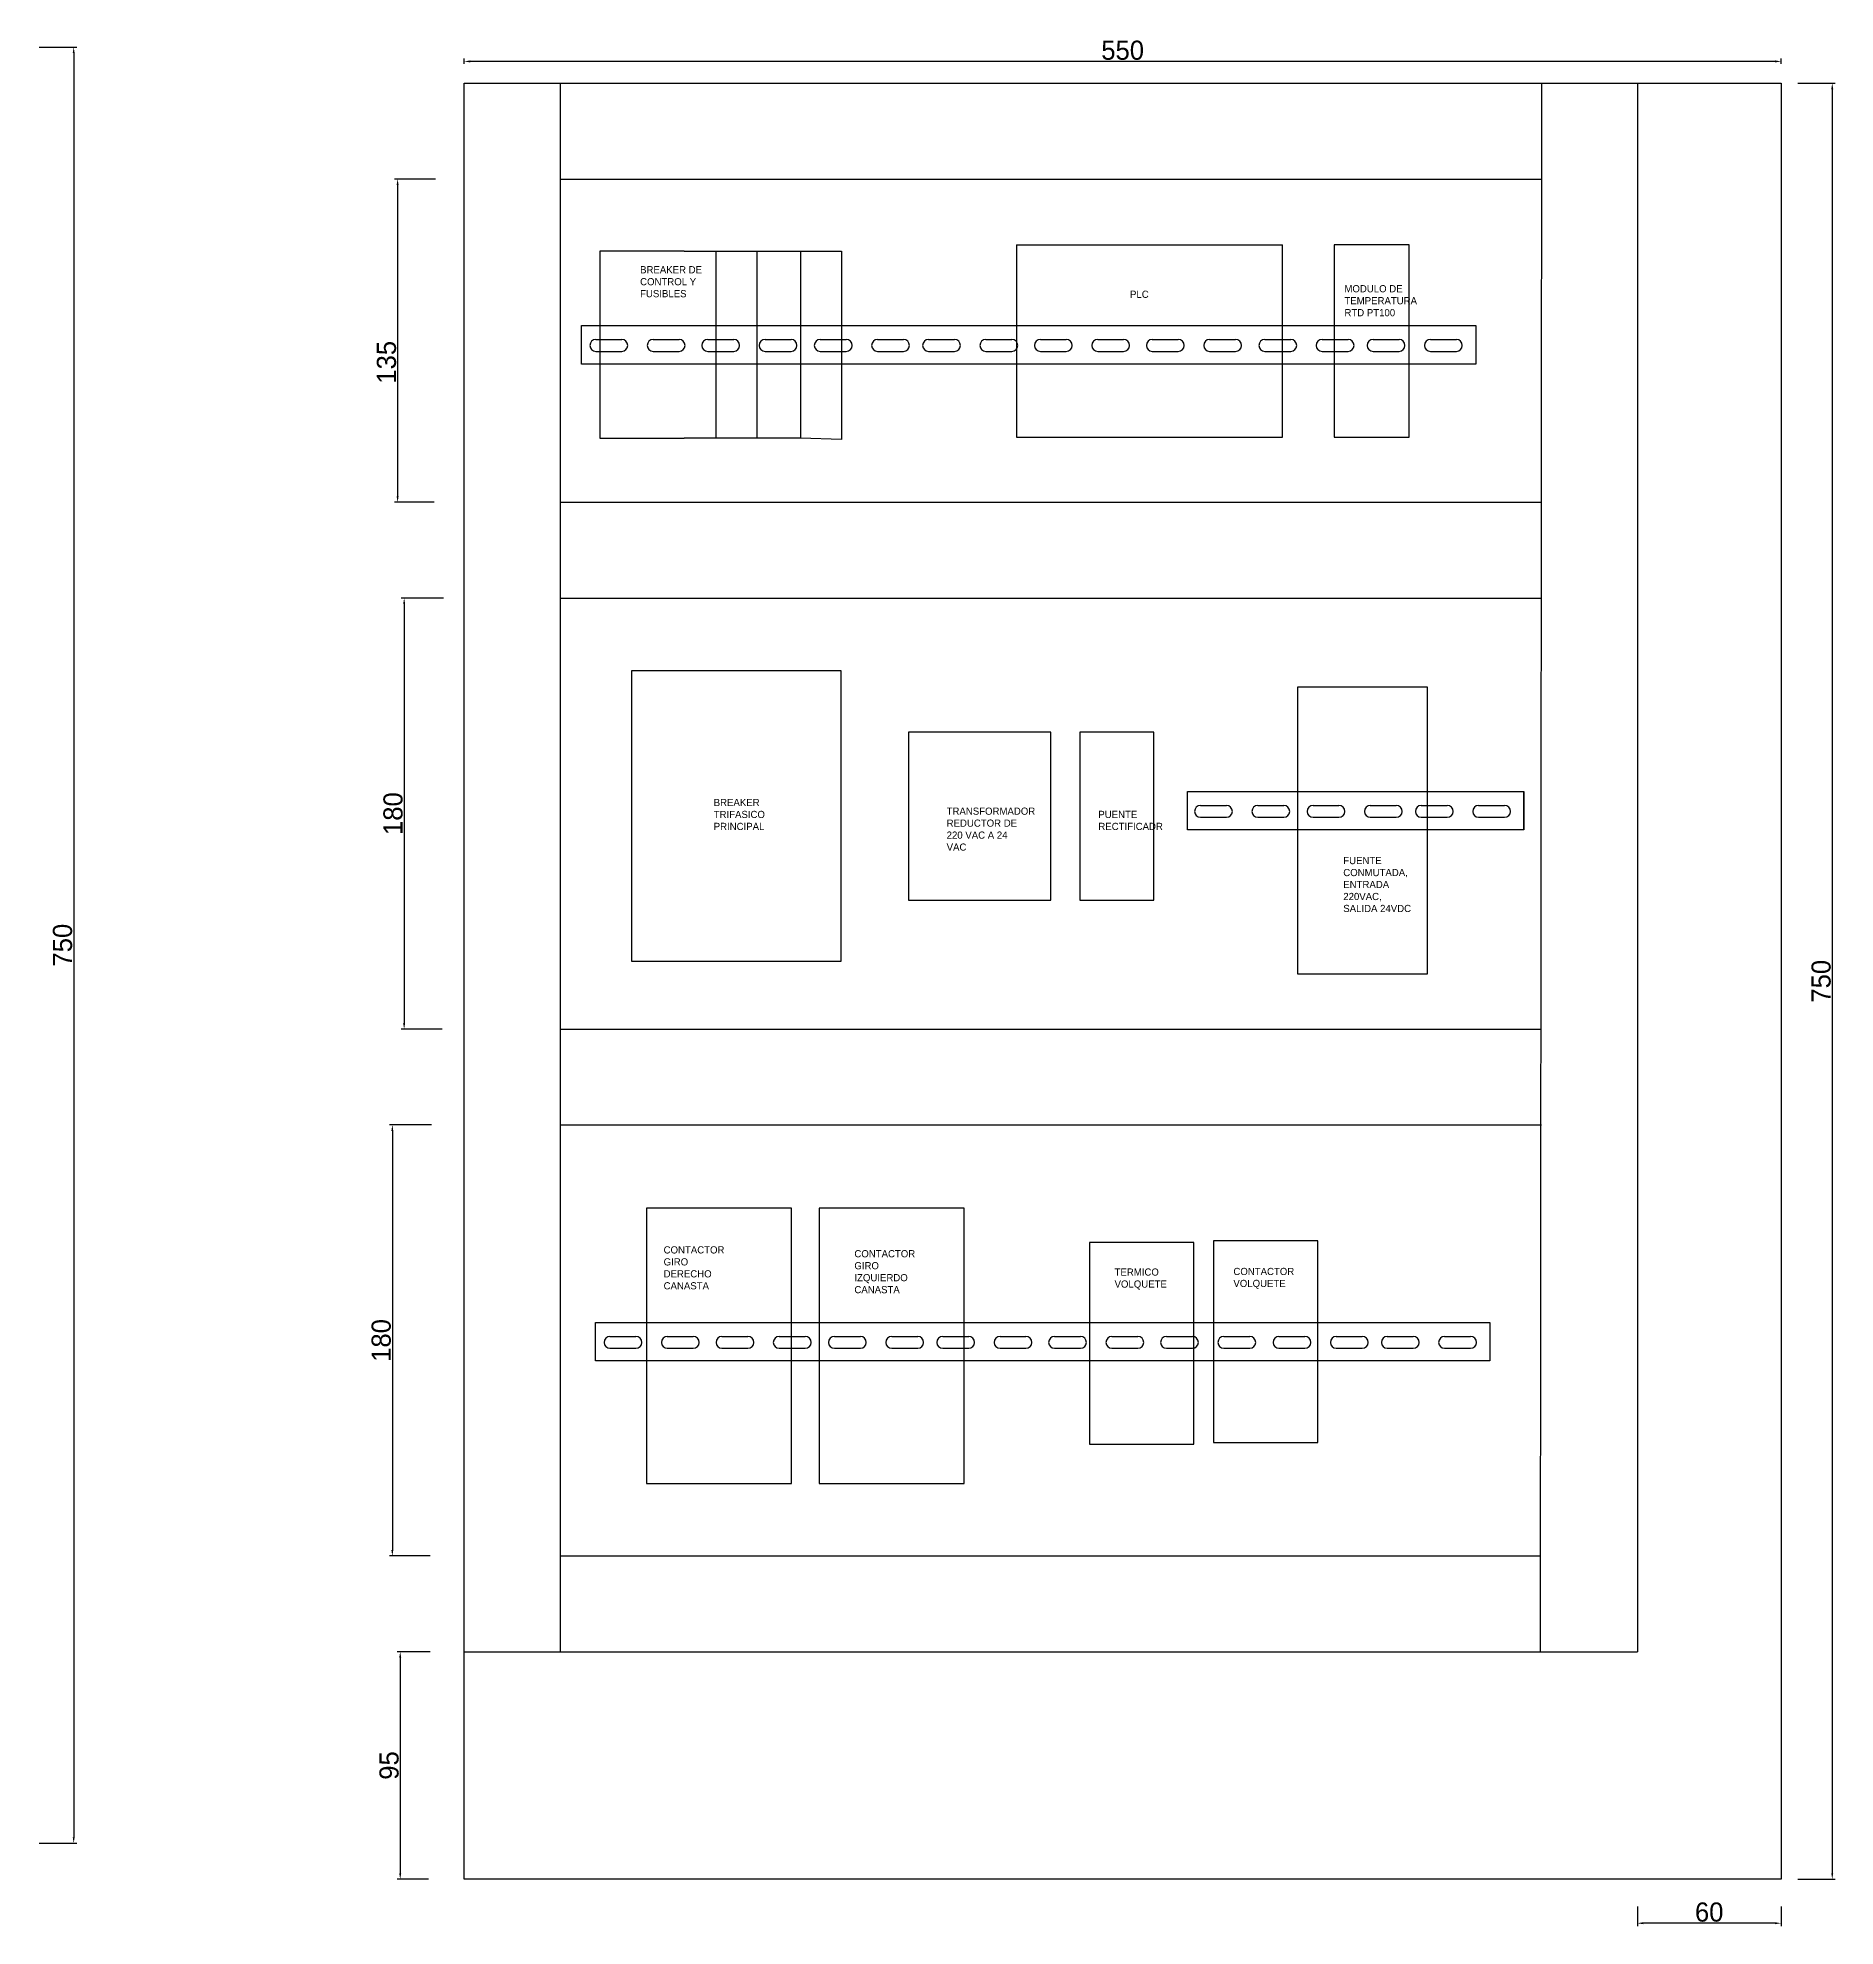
# Model space of a CAD drawing. Header units: millimetres. Extents: x 484 to 5511, y 1144 to 4084.
# Drawn here: x 4463 to 5214, y 2062 to 2851 of the extents above; entities that cross this region are included whole.
import ezdxf

# ---------------------------------------------------------------- set-up
doc = ezdxf.new("R2010")
doc.units = ezdxf.units.MM
doc.dimstyles.new('ISO-25', dxfattribs={"dimtxt": 2.5, "dimasz": 2.5, "dimexe": 1.25, "dimexo": 0.625, "dimtad": 1, "dimtxsty": 'Standard', "dimcen": 2.5, "dimadec": 0, "dimazin": 0, "dimtfac": 1, "dimtmove": 0, "dimatfit": 3, "dimfxl": 1, "dimarcsym": 0})

# ---------------------------------------------------------------- blocks, each defined once
blk = doc.blocks.new('*D38')
at = {"color": 0, "lineweight": -2, "transparency": 16777216}
for p, q in [((4463.91, 2846.77), (4479.54, 2846.77)), ((4478.29, 2844.27), (4478.29, 2099.27)), ((4463.91, 2096.77), (4479.54, 2096.77))]:
    blk.add_line(p, q, dxfattribs=at)
at = {"color": 0, "transparency": 16777216}
for points in [[(4477.87, 2844.27), (4478.71, 2844.27), (4478.29, 2846.77)], [(4477.87, 2099.27), (4478.71, 2099.27), (4478.29, 2096.77)]]:
    blk.add_solid(points, dxfattribs=at)
at = {"layer": 'Defpoints', "color": 0, "transparency": 16777216}
for p in [(4463.28, 2846.77), (4463.28, 2096.77), (4478.29, 2096.77)]:
    blk.add_point(p, dxfattribs=at)
at = {"color": 0, "transparency": 16777216, "insert": (4473.66, 2471.77), "char_height": 8, "attachment_point": 5, "rotation": 90}
blk.add_mtext('750', dxfattribs=at)
blk = doc.blocks.new('*D26')
at = {"color": 0, "lineweight": -2, "transparency": 16777216}
for p, q in [((4627.17, 2176.7), (4613.43, 2176.7)), ((4614.68, 2174.2), (4614.68, 2084.2)), ((4626.55, 2081.7), (4613.43, 2081.7))]:
    blk.add_line(p, q, dxfattribs=at)
at = {"color": 0, "transparency": 16777216}
for points in [[(4614.27, 2174.2), (4615.1, 2174.2), (4614.68, 2176.7)], [(4614.27, 2084.2), (4615.1, 2084.2), (4614.68, 2081.7)]]:
    blk.add_solid(points, dxfattribs=at)
at = {"layer": 'Defpoints', "color": 0, "transparency": 16777216}
for p in [(4627.8, 2176.7), (4614.68, 2081.7), (4627.17, 2081.7)]:
    blk.add_point(p, dxfattribs=at)
at = {"color": 0, "transparency": 16777216, "insert": (4610.06, 2129.2), "char_height": 8, "attachment_point": 5, "rotation": 90}
blk.add_mtext('95', dxfattribs=at)
blk = doc.blocks.new('*D27')
at = {"color": 0, "lineweight": -2, "transparency": 16777216}
for p, q in [((4629.45, 2791.7), (4612.35, 2791.7)), ((4613.6, 2789.2), (4613.6, 2659.2)), ((4628.82, 2656.7), (4612.35, 2656.7))]:
    blk.add_line(p, q, dxfattribs=at)
at = {"color": 0, "transparency": 16777216}
for points in [[(4613.18, 2789.2), (4614.02, 2789.2), (4613.6, 2791.7)], [(4613.18, 2659.2), (4614.02, 2659.2), (4613.6, 2656.7)]]:
    blk.add_solid(points, dxfattribs=at)
at = {"layer": 'Defpoints', "color": 0, "transparency": 16777216}
for p in [(4630.07, 2791.7), (4613.6, 2656.7), (4629.45, 2656.7)]:
    blk.add_point(p, dxfattribs=at)
at = {"color": 0, "transparency": 16777216, "insert": (4608.97, 2715.17), "char_height": 8, "attachment_point": 5, "rotation": 90}
blk.add_mtext('135', dxfattribs=at)
blk = doc.blocks.new('*D28')
at = {"color": 0, "lineweight": -2, "transparency": 16777216}
for p, q in [((4632.78, 2616.7), (4615.08, 2616.7)), ((4616.33, 2614.2), (4616.33, 2439.2)), ((4632.15, 2436.7), (4615.08, 2436.7))]:
    blk.add_line(p, q, dxfattribs=at)
at = {"color": 0, "transparency": 16777216}
for points in [[(4615.91, 2614.2), (4616.75, 2614.2), (4616.33, 2616.7)], [(4615.91, 2439.2), (4616.75, 2439.2), (4616.33, 2436.7)]]:
    blk.add_solid(points, dxfattribs=at)
at = {"layer": 'Defpoints', "color": 0, "transparency": 16777216}
for p in [(4633.4, 2616.7), (4616.33, 2436.7), (4632.78, 2436.7)]:
    blk.add_point(p, dxfattribs=at)
at = {"color": 0, "transparency": 16777216, "insert": (4611.71, 2526.7), "char_height": 8, "attachment_point": 5, "rotation": 90}
blk.add_mtext('180', dxfattribs=at)
blk = doc.blocks.new('*D29')
at = {"color": 0, "lineweight": -2, "transparency": 16777216}
for p, q in [((4627.76, 2396.7), (4610.15, 2396.7)), ((4611.4, 2394.2), (4611.4, 2219.2)), ((4627.13, 2216.7), (4610.15, 2216.7))]:
    blk.add_line(p, q, dxfattribs=at)
at = {"color": 0, "transparency": 16777216}
for points in [[(4610.98, 2394.2), (4611.81, 2394.2), (4611.4, 2396.7)], [(4610.98, 2219.2), (4611.81, 2219.2), (4611.4, 2216.7)]]:
    blk.add_solid(points, dxfattribs=at)
at = {"layer": 'Defpoints', "color": 0, "transparency": 16777216}
for p in [(4628.38, 2396.7), (4611.4, 2216.7), (4627.76, 2216.7)]:
    blk.add_point(p, dxfattribs=at)
at = {"color": 0, "transparency": 16777216, "insert": (4606.77, 2306.7), "char_height": 8, "attachment_point": 5, "rotation": 90}
blk.add_mtext('180', dxfattribs=at)
blk = doc.blocks.new('*D30')
at = {"color": 0, "lineweight": -2, "transparency": 16777216}
for p, q in [((4641.45, 2839.83), (4641.45, 2842.06)), ((5188.95, 2840.81), (4643.95, 2840.81)), ((5191.45, 2839.83), (5191.45, 2842.06))]:
    blk.add_line(p, q, dxfattribs=at)
at = {"color": 0, "transparency": 16777216}
for points in [[(4643.95, 2841.23), (4643.95, 2840.39), (4641.45, 2840.81)], [(5188.95, 2841.23), (5188.95, 2840.39), (5191.45, 2840.81)]]:
    blk.add_solid(points, dxfattribs=at)
at = {"layer": 'Defpoints', "color": 0, "transparency": 16777216}
for p in [(4641.45, 2840.81), (4641.45, 2839.2), (5191.45, 2839.2)]:
    blk.add_point(p, dxfattribs=at)
at = {"color": 0, "transparency": 16777216, "insert": (4916.45, 2845.43), "char_height": 8, "attachment_point": 5}
blk.add_mtext('550', dxfattribs=at)
blk = doc.blocks.new('*D31')
at = {"color": 0, "lineweight": -2, "transparency": 16777216}
for p, q in [((5198.47, 2831.7), (5214.1, 2831.7)), ((5212.85, 2829.2), (5212.85, 2084.2)), ((5198.47, 2081.7), (5214.1, 2081.7))]:
    blk.add_line(p, q, dxfattribs=at)
at = {"color": 0, "transparency": 16777216}
for points in [[(5212.43, 2829.2), (5213.26, 2829.2), (5212.85, 2831.7)], [(5212.43, 2084.2), (5213.26, 2084.2), (5212.85, 2081.7)]]:
    blk.add_solid(points, dxfattribs=at)
at = {"layer": 'Defpoints', "color": 0, "transparency": 16777216}
for p in [(5197.84, 2831.7), (5197.84, 2081.7), (5212.85, 2081.7)]:
    blk.add_point(p, dxfattribs=at)
at = {"color": 0, "transparency": 16777216, "insert": (5208.22, 2456.7), "char_height": 8, "attachment_point": 5, "rotation": 90}
blk.add_mtext('750', dxfattribs=at)
blk = doc.blocks.new('*D32')
at = {"color": 0, "lineweight": -2, "transparency": 16777216}
for p, q in [((5131.45, 2070.32), (5131.45, 2062.08)), ((5191.45, 2070.32), (5191.45, 2062.08)), ((5188.95, 2063.33), (5133.95, 2063.33))]:
    blk.add_line(p, q, dxfattribs=at)
at = {"color": 0, "transparency": 16777216}
for points in [[(5133.95, 2063.75), (5133.95, 2062.92), (5131.45, 2063.33)], [(5188.95, 2063.75), (5188.95, 2062.92), (5191.45, 2063.33)]]:
    blk.add_solid(points, dxfattribs=at)
at = {"layer": 'Defpoints', "color": 0, "transparency": 16777216}
for p in [(5131.45, 2070.95), (5191.45, 2070.95), (5131.45, 2063.33)]:
    blk.add_point(p, dxfattribs=at)
at = {"color": 0, "transparency": 16777216, "insert": (5161.45, 2067.96), "char_height": 8, "attachment_point": 5}
blk.add_mtext('60', dxfattribs=at)

msp = doc.modelspace()

# ---------------------------------------------------------------- linework, layer by layer
for p, q in [((4641.445, 2081.697), (4641.445, 2831.697)), ((4641.445, 2831.697), (5191.445, 2831.697)), ((4681.445, 2831.697), (4681.445, 2176.697)), ((5091.445, 2831.697), (5090.82, 2176.697)), ((5131.445, 2831.697), (5131.445, 2176.697)), ((5191.445, 2831.697), (5191.445, 2081.697)), ((4681.445, 2791.697), (5091.445, 2791.697)), ((4698.113, 2761.599), (4698.113, 2683.459)), ((4733.227, 2761.599), (4698.113, 2761.599)), ((4733.227, 2761.599), (4746.584, 2761.599)), ((4746.584, 2761.599), (4746.584, 2683.459)), ((4746.584, 2761.599), (4763.71, 2761.599)), ((4763.71, 2761.599), (4763.71, 2683.459)), ((4763.71, 2761.599), (4781.941, 2761.599)), ((4781.941, 2761.599), (4781.941, 2683.459)), ((4781.941, 2761.599), (4799.067, 2761.599)), ((4799.067, 2761.599), (4799.067, 2682.985)), ((4872.143, 2764.24), (4872.143, 2683.868)), ((4872.143, 2764.24), (4983.231, 2764.24)), ((4983.231, 2683.868), (4983.231, 2764.24)), ((5004.813, 2764.24), (5004.813, 2683.868)), ((5036.122, 2764.24), (5004.813, 2764.24)), ((5036.122, 2683.868), (5036.122, 2764.24)), ((4696.386, 2724.68), (4707.228, 2724.68)), ((4720.327, 2724.68), (4731.169, 2724.68)), ((4743.143, 2724.68), (4753.985, 2724.68)), ((4767.084, 2724.68), (4777.926, 2724.68)), ((4790.135, 2724.68), (4800.977, 2724.68)), ((4814.076, 2724.68), (4824.918, 2724.68)), ((4835.365, 2724.68), (4846.207, 2724.68)), ((4859.306, 2724.68), (4870.148, 2724.68)), ((4882.074, 2724.68), (4892.916, 2724.68)), ((4906.015, 2724.68), (4916.858, 2724.68)), ((4928.831, 2724.68), (4939.673, 2724.68)), ((4952.772, 2724.68), (4963.615, 2724.68)), ((4975.823, 2724.68), (4986.665, 2724.68)), ((4999.764, 2724.68), (5010.607, 2724.68)), ((5021.053, 2724.68), (5031.895, 2724.68)), ((5044.994, 2724.68), (5055.836, 2724.68)), ((4696.386, 2719.725), (4707.228, 2719.725)), ((4720.327, 2719.725), (4731.169, 2719.725)), ((4743.143, 2719.725), (4753.985, 2719.725)), ((4767.084, 2719.725), (4777.926, 2719.725)), ((4790.135, 2719.725), (4800.977, 2719.725)), ((4814.076, 2719.725), (4824.918, 2719.725)), ((4835.365, 2719.725), (4846.207, 2719.725)), ((4859.306, 2719.725), (4870.148, 2719.725)), ((4882.074, 2719.725), (4892.916, 2719.725)), ((4906.015, 2719.725), (4916.858, 2719.725)), ((4928.831, 2719.725), (4939.673, 2719.725)), ((4952.772, 2719.725), (4963.615, 2719.725)), ((4975.823, 2719.725), (4986.665, 2719.725)), ((4999.764, 2719.725), (5010.607, 2719.725)), ((5021.053, 2719.725), (5031.895, 2719.725)), ((5044.994, 2719.725), (5055.836, 2719.725)), ((4698.113, 2683.459), (4733.227, 2683.459)), ((4746.584, 2683.459), (4733.227, 2683.459)), ((4763.71, 2683.459), (4746.584, 2683.459)), ((4781.941, 2683.459), (4763.71, 2683.459)), ((4799.067, 2682.985), (4781.941, 2683.459)), ((4872.143, 2683.868), (4983.231, 2683.868)), ((5004.813, 2683.868), (5036.122, 2683.868)), ((4681.445, 2656.697), (5091.445, 2656.697)), ((4681.445, 2616.697), (5091.445, 2616.697)), ((4711.227, 2586.335), (4711.227, 2465.148)), ((4798.895, 2586.335), (4711.227, 2586.335)), ((4798.895, 2465.148), (4798.895, 2586.335)), ((4989.512, 2579.475), (4989.512, 2459.75)), ((5043.775, 2579.475), (4989.512, 2579.475)), ((5043.775, 2459.75), (5043.775, 2579.475)), ((4826.951, 2560.65), (4826.951, 2490.622)), ((4886.49, 2560.65), (4826.951, 2560.65)), ((4886.49, 2490.622), (4886.49, 2560.65)), ((4898.548, 2560.65), (4898.548, 2490.622)), ((4929.448, 2560.65), (4898.548, 2560.65)), ((4929.448, 2490.622), (4929.448, 2560.65)), ((4948.966, 2530.111), (4959.808, 2530.111)), ((4948.966, 2525.156), (4959.808, 2525.156)), ((4972.907, 2530.111), (4983.75, 2530.111)), ((4972.907, 2525.156), (4983.75, 2525.156)), ((4995.958, 2530.111), (5006.8, 2530.111)), ((4995.958, 2525.156), (5006.8, 2525.156)), ((5019.899, 2530.111), (5030.742, 2530.111)), ((5019.899, 2525.156), (5030.742, 2525.156)), ((5041.188, 2530.111), (5052.03, 2530.111)), ((5041.188, 2525.156), (5052.03, 2525.156)), ((5065.129, 2530.111), (5075.971, 2530.111)), ((5065.129, 2525.156), (5075.971, 2525.156)), ((4826.951, 2490.622), (4886.49, 2490.622)), ((4898.548, 2490.622), (4929.448, 2490.622)), ((4711.227, 2465.148), (4798.895, 2465.148)), ((4989.512, 2459.75), (5043.775, 2459.75)), ((4681.445, 2436.697), (5091.445, 2436.697)), ((4681.445, 2396.697), (5091.445, 2396.697)), ((4717.587, 2361.921), (4717.587, 2247.03)), ((4778.145, 2361.921), (4717.587, 2361.921)), ((4778.145, 2247.03), (4778.145, 2361.921)), ((4789.713, 2361.921), (4789.713, 2247.03)), ((4850.271, 2361.921), (4789.713, 2361.921)), ((4850.271, 2247.03), (4850.271, 2361.921)), ((4902.664, 2347.645), (4902.664, 2263.346)), ((4946.211, 2347.645), (4902.664, 2347.645)), ((4946.211, 2263.346), (4946.211, 2347.645)), ((4954.376, 2348.325), (4954.376, 2264.026)), ((4997.923, 2348.325), (4954.376, 2348.325)), ((4997.923, 2264.026), (4997.923, 2348.325)), ((4702.309, 2308.368), (4713.151, 2308.368)), ((4702.309, 2303.413), (4713.151, 2303.413)), ((4726.25, 2308.368), (4737.093, 2308.368)), ((4726.25, 2303.413), (4737.093, 2303.413)), ((4749.066, 2308.368), (4759.909, 2308.368)), ((4749.066, 2303.413), (4759.909, 2303.413)), ((4773.008, 2308.368), (4783.85, 2308.368)), ((4773.008, 2303.413), (4783.85, 2303.413)), ((4796.058, 2308.368), (4806.901, 2308.368)), ((4796.058, 2303.413), (4806.901, 2303.413)), ((4820, 2308.368), (4830.842, 2308.368)), ((4820, 2303.413), (4830.842, 2303.413)), ((4841.288, 2308.368), (4852.13, 2308.368)), ((4841.288, 2303.413), (4852.13, 2303.413)), ((4865.229, 2308.368), (4876.071, 2308.368)), ((4865.229, 2303.413), (4876.071, 2303.413)), ((4887.997, 2308.368), (4898.84, 2308.368)), ((4887.997, 2303.413), (4898.84, 2303.413)), ((4911.939, 2308.368), (4922.781, 2308.368)), ((4911.939, 2303.413), (4922.781, 2303.413)), ((4934.755, 2308.368), (4945.597, 2308.368)), ((4934.755, 2303.413), (4945.597, 2303.413)), ((4958.696, 2308.368), (4969.538, 2308.368)), ((4958.696, 2303.413), (4969.538, 2303.413)), ((4981.747, 2308.368), (4992.589, 2308.368)), ((4981.747, 2303.413), (4992.589, 2303.413)), ((5005.688, 2308.368), (5016.53, 2308.368)), ((5005.688, 2303.413), (5016.53, 2303.413)), ((5026.976, 2308.368), (5037.818, 2308.368)), ((5026.976, 2303.413), (5037.818, 2303.413)), ((5050.917, 2308.368), (5061.76, 2308.368)), ((5050.917, 2303.413), (5061.76, 2303.413)), ((4902.664, 2263.346), (4946.211, 2263.346)), ((4954.376, 2264.026), (4997.923, 2264.026)), ((4717.587, 2247.03), (4778.145, 2247.03)), ((4789.713, 2247.03), (4850.271, 2247.03)), ((4681.445, 2216.697), (5090.82, 2216.697)), ((4641.445, 2176.697), (5131.445, 2176.697)), ((5191.445, 2081.697), (4641.445, 2081.697))]:
    msp.add_line(p, q)
for points in [[(4690.374, 2730.464), (5063.909, 2730.464), (5063.909, 2714.431), (4690.374, 2714.431)], [(5084.044, 2519.862), (4943.54, 2519.862), (4943.54, 2535.895), (5084.044, 2535.895)], [(5084.044, 2519.862), (5084.044, 2519.862), (5084.044, 2535.895), (5084.044, 2535.895)], [(4696.297, 2314.152), (5069.832, 2314.152), (5069.832, 2298.119), (4696.297, 2298.119)]]:
    msp.add_lwpolyline(points, close=True)
for centre, start, end in [((4696.386, 2722.203), 90, 270), ((4707.228, 2722.203), 270, 90), ((4720.327, 2722.203), 90, 270), ((4731.169, 2722.203), 270, 90), ((4743.143, 2722.203), 90, 270), ((4753.985, 2722.203), 270, 90), ((4767.084, 2722.203), 90, 270), ((4777.926, 2722.203), 270, 90), ((4790.135, 2722.203), 90, 270), ((4800.977, 2722.203), 270, 90), ((4814.076, 2722.203), 90, 270), ((4824.918, 2722.203), 270, 90), ((4835.365, 2722.203), 90, 270), ((4846.207, 2722.203), 270, 90), ((4859.306, 2722.203), 90, 270), ((4870.148, 2722.203), 270, 90), ((4882.074, 2722.203), 90, 270), ((4892.916, 2722.203), 270, 90), ((4906.015, 2722.203), 90, 270), ((4916.858, 2722.203), 270, 90), ((4928.831, 2722.203), 90, 270), ((4939.673, 2722.203), 270, 90), ((4952.772, 2722.203), 90, 270), ((4963.615, 2722.203), 270, 90), ((4975.823, 2722.203), 90, 270), ((4986.665, 2722.203), 270, 90), ((4999.764, 2722.203), 90, 270), ((5010.607, 2722.203), 270, 90), ((5021.053, 2722.203), 90, 270), ((5031.895, 2722.203), 270, 90), ((5044.994, 2722.203), 90, 270), ((5055.836, 2722.203), 270, 90), ((4948.966, 2527.633), 90, 270), ((4959.808, 2527.633), 270, 90), ((4972.907, 2527.633), 90, 270), ((4983.75, 2527.633), 270, 90), ((4995.958, 2527.633), 90, 270), ((5006.8, 2527.633), 270, 90), ((5019.899, 2527.633), 90, 270), ((5030.742, 2527.633), 270, 90), ((5041.188, 2527.633), 90, 270), ((5052.03, 2527.633), 270, 90), ((5065.129, 2527.633), 90, 270), ((5075.971, 2527.633), 270, 90), ((4702.309, 2305.891), 90, 270), ((4713.151, 2305.891), 270, 90), ((4726.25, 2305.891), 90, 270), ((4737.093, 2305.891), 270, 90), ((4749.066, 2305.891), 90, 270), ((4759.909, 2305.891), 270, 90), ((4773.008, 2305.891), 90, 270), ((4783.85, 2305.891), 270, 90), ((4796.058, 2305.891), 90, 270), ((4806.901, 2305.891), 270, 90), ((4820, 2305.891), 90, 270), ((4830.842, 2305.891), 270, 90), ((4841.288, 2305.891), 90, 270), ((4852.13, 2305.891), 270, 90), ((4865.229, 2305.891), 90, 270), ((4876.071, 2305.891), 270, 90), ((4887.997, 2305.891), 90, 270), ((4898.84, 2305.891), 270, 90), ((4911.939, 2305.891), 90, 270), ((4922.781, 2305.891), 270, 90), ((4934.755, 2305.891), 90, 270), ((4945.597, 2305.891), 270, 90), ((4958.696, 2305.891), 90, 270), ((4969.538, 2305.891), 270, 90), ((4981.747, 2305.891), 90, 270), ((4992.589, 2305.891), 270, 90), ((5005.688, 2305.891), 90, 270), ((5016.53, 2305.891), 270, 90), ((5026.976, 2305.891), 90, 270), ((5037.818, 2305.891), 270, 90), ((5050.917, 2305.891), 90, 270), ((5061.76, 2305.891), 270, 90)]:
    msp.add_arc(centre, 2.478, start, end)

# ---------------------------------------------------------------- texts
at = {"lineweight": 13, "char_height": 3, "attachment_point": 1}
for s, insert, width in [('BREAKER DE CONTROL Y FUSIBLES', (4714.884, 2755.329), 27.13335), ('PLC ', (4919.53, 2745.073), 30.09215), ('MODULO DE TEMPERATURA RTD PT100', (5009.086, 2747.395), 27.13335), ('BREAKER TRIFASICO PRINCIPAL', (4745.625, 2532.855), 30.09215), ('TRANSFORMADOR REDUCTOR DE 220 VAC A 24 VAC', (4842.926, 2529.226), 30.09215), ('PUENTE RECTIFICADR ', (4906.292, 2527.862), 30.09215), ('FUENTE CONMUTADA, ENTRADA 220VAC, SALIDA 24VDC', (5008.599, 2508.596), 30.09215), ('CONTACTOR GIRO DERECHO CANASTA', (4724.707, 2346.02), 30.09215), ('CONTACTOR GIRO IZQUIERDO CANASTA', (4804.391, 2344.415), 30.09215), ('TERMICO VOLQUETE', (4913.071, 2336.761), 30.09215), ('CONTACTOR VOLQUETE', (4962.709, 2337.01), 30.09215)]:
    msp.add_mtext(s, dxfattribs=dict(at, insert=insert, width=width))

# ---------------------------------------------------------------- dimensions: what is measured, and where the dimension line sits
for base, p1, p2, picture, middle in [((4641.445, 2840.81), (5191.445, 2839.205), (4641.445, 2839.205), '*D30', (4916.445, 2845.435)), ((5131.445, 2063.332), (5191.445, 2070.948), (5131.445, 2070.948), '*D32', (5161.445, 2067.957))]:
    dim = msp.add_linear_dim(base=base, p1=p1, p2=p2, dimstyle='ISO-25', override={"dimtxt": 8})
    dim.commit()
    dim.dimension.update_dxf_attribs({"geometry": picture, "text_midpoint": middle})
for base, p1, p2, picture, middle in [((4478.289, 2096.766), (4463.284, 2846.766), (4463.284, 2096.766), '*D38', (4473.664, 2471.766)), ((5212.845, 2081.697), (5197.84, 2831.697), (5197.84, 2081.697), '*D31', (5208.22, 2456.697))]:
    dim = msp.add_linear_dim(base=base, p1=p1, p2=p2, angle=90, dimstyle='ISO-25', override={"dimtxt": 8})
    dim.commit()
    dim.dimension.update_dxf_attribs({"geometry": picture, "text_midpoint": middle})
for base, p1, p2, picture, middle in [((4613.599, 2656.697), (4630.073, 2791.697), (4629.448, 2656.697), '*D27', (4613.599, 2715.174)), ((4616.332, 2436.697), (4633.405, 2616.697), (4632.78, 2436.697), '*D28', (4616.332, 2526.697)), ((4611.395, 2216.697), (4628.381, 2396.697), (4627.756, 2216.697), '*D29', (4611.395, 2306.697)), ((4614.683, 2081.697), (4627.799, 2176.697), (4627.174, 2081.697), '*D26', (4614.683, 2129.197))]:
    dim = msp.add_linear_dim(base=base, p1=p1, p2=p2, angle=90, dimstyle='ISO-25', override={"dimtxt": 8})
    dim.commit()
    dim.dimension.update_dxf_attribs({"geometry": picture, "text_midpoint": middle, "dimtype": 160})

doc.saveas('drawing.dxf')
